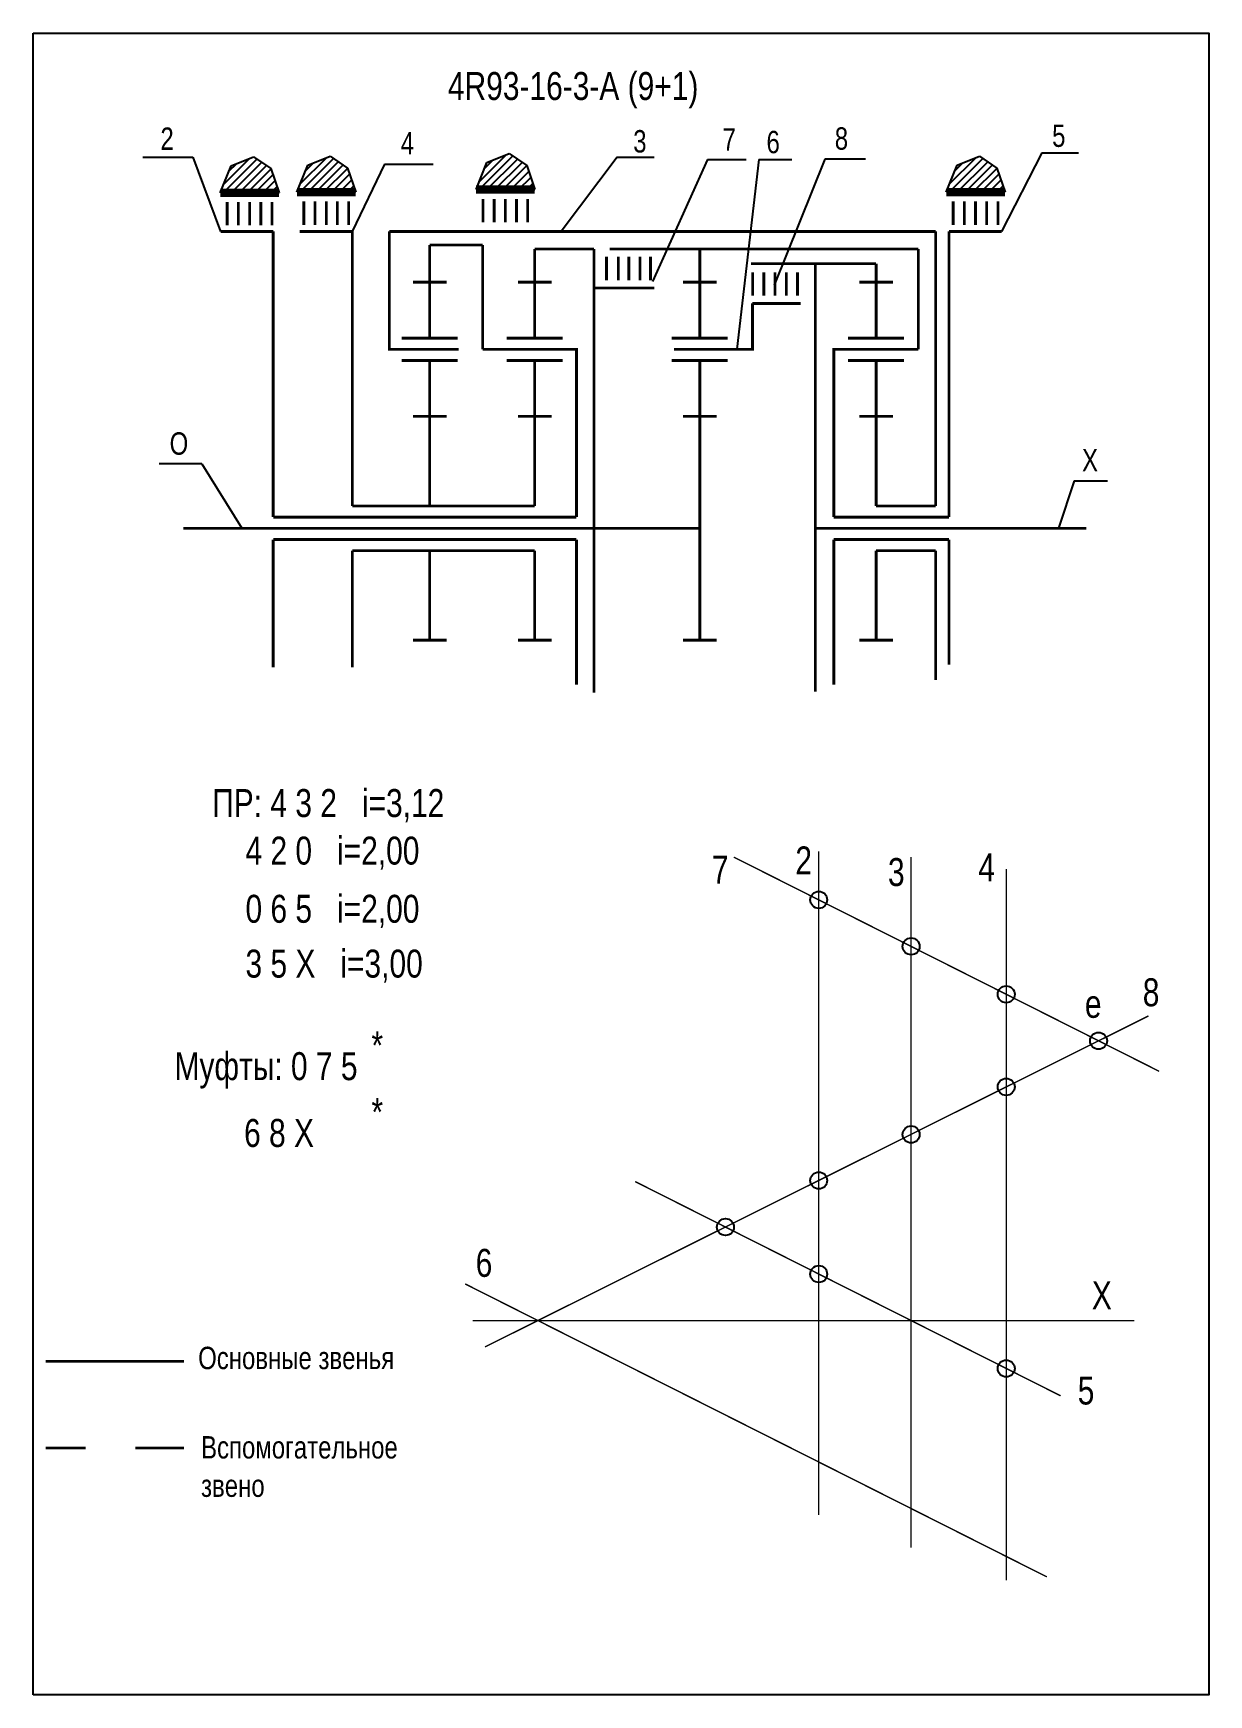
# Model space of a CAD drawing. Extents: x -352 to -142, y 153 to 450.
import ezdxf

# ---------------------------------------------------------------- set-up
doc = ezdxf.new("R2010")
doc.units = 0
doc.header["$LTSCALE"] = 15
doc.linetypes.add('DASHED', pattern=[0.75, 0.5, -0.25])
doc.layers.get('DEFPOINTS').update_dxf_attribs({"linetype": 'CONTINUOUS'})
doc.layers.add('DIM', color=92, linetype='CONTINUOUS')
doc.layers.add('MAIN', color=5, linetype='CONTINUOUS')
doc.styles.add('AMK', font='amk.shx', dxfattribs={"width": 0.8, "height": 5})

msp = doc.modelspace()

# ---------------------------------------------------------------- hatches: boundary and pattern name
at = {"layer": 'DIM'}
h = msp.add_hatch(dxfattribs=at)
h.set_pattern_fill('_USER', color=0, angle=45, style=0, pattern_type=0)
h.set_pattern_definition([(45, (-66.7706, -4.3426), (-0.7071068, 0.7071068), [])])
h.paths.add_polyline_path([(-317.07, 426.18), (-319.01, 421.36), (-308.51, 421.36), (-309.96, 425.68), (-313.08, 427.79)])
h = msp.add_hatch(dxfattribs=at)
h.set_pattern_fill('_USER', color=0, angle=45, style=0, pattern_type=0)
h.set_pattern_definition([(45, (-53.0816, -4.2551), (-0.7071068, 0.7071068), [])])
h.paths.add_polyline_path([(-303.38, 426.26), (-305.32, 421.44), (-294.83, 421.44), (-296.27, 425.77), (-299.39, 427.88)])
h = msp.add_hatch(dxfattribs=at)
h.set_pattern_fill('_USER', color=0, angle=45, style=0, pattern_type=0)
h.set_pattern_definition([(45, (-21.0868, -3.789), (-0.7071068, 0.7071068), [])])
h.paths.add_polyline_path([(-271.38, 426.73), (-273.33, 421.91), (-262.83, 421.91), (-264.28, 426.23), (-267.39, 428.35)])
h = msp.add_hatch(dxfattribs=at)
h.set_pattern_fill('_USER', color=0, angle=45, style=0, pattern_type=0)
h.set_pattern_definition([(45, (62.9213, -4.2551), (-0.7071068, 0.7071068), [])])
h.paths.add_polyline_path([(-187.37, 426.26), (-189.32, 421.44), (-178.82, 421.44), (-180.27, 425.77), (-183.39, 427.88)])

# ---------------------------------------------------------------- linework, layer by layer
at = {"layer": 'DEFPOINTS', "const_width": 0.25}
for points in [[(-212.11, 185), (-212.11, 303.65)], [(-151.29, 264.31), (-227.28, 302.6)], [(-195.61, 179.17), (-195.61, 302.6)], [(-178.61, 173.35), (-178.61, 300.48)], [(-271.73, 215.04), (-153.19, 274.21)], [(-168.91, 206.31), (-244.9, 244.6)], [(-273.93, 219.76), (-155.73, 219.76)]]:
    msp.add_lwpolyline(points, dxfattribs=at)
at = {"layer": 'DEFPOINTS', "linetype": 'DASHED', "const_width": 0.25}
msp.add_lwpolyline([(-171.34, 173.93), (-275.26, 226.3)], dxfattribs=at)
at = {"layer": 'DEFPOINTS'}
for centre in [(-212.11, 294.95), (-195.61, 286.64), (-178.61, 278.07), (-162.11, 269.76), (-178.61, 261.52), (-195.61, 253.03), (-212.11, 244.8), (-228.78, 236.47), (-212.11, 228.07), (-178.61, 211.19)]:
    msp.add_circle(centre, 1.51, dxfattribs=at)
at = {"layer": 'DIM', "color": 0}
for p, q in [((-332.87, 427.73), (-323.93, 427.73)), ((-323.93, 427.73), (-318.97, 414.43)), ((-317.07, 426.18), (-313.08, 427.79)), ((-313.08, 427.79), (-309.96, 425.68)), ((-303.38, 426.26), (-299.39, 427.88)), ((-299.39, 427.88), (-296.27, 425.77)), ((-271.38, 426.73), (-267.39, 428.35)), ((-267.39, 428.35), (-264.28, 426.23)), ((-248.09, 427.7), (-258.13, 414.43)), ((-248.09, 427.7), (-241.52, 427.7)), ((-187.37, 426.26), (-183.39, 427.88)), ((-183.39, 427.88), (-180.27, 425.77)), ((-172.26, 428.46), (-179.44, 414.43)), ((-172.26, 428.46), (-165.7, 428.46)), ((-319.01, 421.36), (-317.07, 426.18)), ((-309.96, 425.68), (-308.51, 421.36)), ((-305.32, 421.44), (-303.38, 426.26)), ((-296.27, 425.77), (-294.83, 421.44)), ((-289.69, 426.48), (-295.44, 414.43)), ((-289.69, 426.48), (-280.97, 426.48)), ((-273.33, 421.91), (-271.38, 426.73)), ((-264.28, 426.23), (-262.83, 421.91)), ((-231.96, 427.32), (-241.81, 405.49)), ((-231.96, 427.32), (-225.1, 427.32)), ((-222.82, 427.31), (-226.72, 393.37)), ((-222.82, 427.31), (-216.91, 427.31)), ((-211.02, 427.36), (-220.04, 404.82)), ((-203.76, 427.36), (-211.02, 427.36)), ((-189.32, 421.44), (-187.37, 426.26)), ((-180.27, 425.77), (-178.82, 421.44)), ((-304.07, 421.25), (-297.16, 421.25)), ((-272.07, 421.72), (-265.16, 421.72)), ((-188.07, 421.25), (-181.15, 421.25)), ((-322.32, 372.92), (-329.93, 372.92)), ((-322.32, 372.92), (-315.19, 361.37)), ((-166.45, 369.83), (-169.27, 361.37)), ((-166.45, 369.83), (-160.54, 369.83))]:
    msp.add_line(p, q, dxfattribs=at)
at = {"layer": 'DIM', "color": 0, "const_width": 0.5}
for points in [[(-309.56, 414.43), (-309.56, 363.37)], [(-295.44, 414.43), (-295.44, 365.37)], [(-284.58, 393.37), (-288.81, 393.37), (-288.81, 414.43)], [(-262.84, 414.43), (-288.81, 414.43)], [(-191.23, 414.43), (-262.84, 414.43)], [(-191.23, 414.43), (-191.23, 365.37)], [(-188.85, 414.43), (-188.85, 363.37)], [(-281.6, 412.02), (-272.16, 412.02)], [(-272.16, 412.02), (-272.16, 393.37)], [(-252.27, 411.3), (-262.84, 411.3)], [(-252.27, 411.3), (-252.27, 331.99)], [(-227.46, 411.3), (-249.47, 411.3)], [(-233.35, 405.37), (-233.35, 411.3), (-194.32, 411.3)], [(-194.32, 393.37), (-194.32, 411.3)], [(-201.85, 408.68), (-224.21, 408.68)], [(-212.72, 408.68), (-212.72, 332.16)], [(-237.95, 393.37), (-223.95, 393.37), (-223.95, 401.56)], [(-257.6, 393.37), (-255.39, 393.37), (-255.39, 363.37)], [(-206.98, 393.37), (-206.98, 393.37), (-206.98, 393.37), (-209.41, 393.37), (-209.41, 363.37)], [(-295.44, 365.37), (-262.84, 365.37)], [(-201.85, 365.37), (-191.23, 365.37)], [(-309.56, 363.37), (-255.39, 363.37)], [(-209.41, 363.37), (-188.85, 363.37)], [(-194.32, 363.37), (-188.85, 363.37)], [(-325.61, 361.37), (-249.4, 361.37)], [(-309.56, 359.37), (-255.39, 359.37)], [(-309.56, 359.37), (-309.56, 336.52)], [(-255.39, 359.37), (-255.39, 333.4)], [(-249.4, 361.37), (-233.35, 361.37)], [(-212.72, 361.37), (-202.74, 361.37)], [(-212.72, 361.37), (-164.28, 361.37)], [(-209.41, 359.37), (-188.85, 359.37)], [(-209.41, 359.37), (-209.41, 333.42)], [(-194.32, 359.37), (-188.85, 359.37)], [(-188.85, 359.37), (-188.85, 336.97)], [(-295.44, 357.37), (-295.44, 336.52)], [(-295.44, 357.37), (-262.84, 357.37)], [(-201.85, 357.37), (-191.23, 357.37)], [(-191.23, 357.37), (-191.23, 334.26)], [(-350.22, 212.47), (-325.5, 212.47)]]:
    msp.add_lwpolyline(points, dxfattribs=at)
at = {"layer": 'DIM', "color": 0, "linetype": 'DASHED', "const_width": 0.5}
for points in [[(-350.22, 196.96), (-343.08, 196.96)], [(-334.21, 196.96), (-325.5, 196.96)]]:
    msp.add_lwpolyline(points, dxfattribs=at)
at = {"layer": 'MAIN'}
for points in [[(-352.43, 152.87), (-352.43, 449.87)], [(-352.43, 449.87), (-142.43, 449.87), (-142.43, 152.87), (-352.43, 152.87)]]:
    msp.add_lwpolyline(points, dxfattribs=at)
at = {"layer": 'MAIN', "color": 0}
for points, const_width in [([(-319.01, 421.36), (-308.51, 421.36)], 1.5), ([(-305.32, 421.44), (-294.83, 421.44)], 1.5), ([(-273.33, 421.91), (-262.83, 421.91)], 1.5), ([(-189.32, 421.44), (-178.82, 421.44)], 1.5), ([(-309.78, 419.71), (-309.78, 415.51)], 0.5), ([(-296.09, 419.79), (-296.09, 415.6)], 0.5), ([(-264.09, 420.26), (-264.09, 416.06)], 0.5), ([(-180.09, 419.79), (-180.09, 415.6)], 0.5), ([(-318.97, 414.43), (-309.56, 414.43)], 0.5), ([(-304.86, 414.43), (-295.44, 414.43)], 0.5), ([(-188.85, 414.43), (-179.44, 414.43)], 0.5), ([(-281.6, 405.37), (-281.6, 412.02)], 0.5), ([(-262.84, 405.37), (-262.84, 411.3)], 0.5), ([(-247.92, 409.92), (-247.92, 405.72)], 0.5), ([(-215.91, 407.14), (-215.91, 402.94)], 0.5), ([(-201.85, 395.37), (-201.85, 408.68)], 0.5), ([(-281.6, 405.37), (-284.6, 405.37)], 0.5), ([(-281.6, 395.37), (-281.6, 405.37)], 0.5), ([(-281.6, 405.37), (-278.6, 405.37)], 0.5), ([(-262.84, 405.37), (-265.84, 405.37)], 0.5), ([(-262.84, 395.37), (-262.84, 405.37)], 0.5), ([(-262.84, 405.37), (-259.84, 405.37)], 0.5), ([(-252.27, 404.34), (-241.45, 404.34)], 0.5), ([(-233.35, 405.37), (-236.35, 405.37)], 0.5), ([(-233.35, 395.37), (-233.35, 405.37)], 0.5), ([(-233.35, 405.37), (-230.35, 405.37)], 0.5), ([(-201.85, 405.37), (-204.85, 405.37)], 0.5), ([(-201.85, 405.37), (-198.85, 405.37)], 0.5), ([(-223.95, 401.56), (-215.32, 401.56)], 0.5), ([(-276.46, 393.37), (-285.84, 393.37)], 0.5), ([(-257.6, 393.37), (-272.16, 393.37)], 0.5), ([(-194.32, 393.37), (-206.98, 393.37)], 0.5), ([(-281.6, 391.37), (-286.6, 391.37)], 0.5), ([(-281.6, 381.37), (-281.6, 391.37), (-276.6, 391.37)], 0.5), ([(-262.84, 391.37), (-267.84, 391.37)], 0.5), ([(-262.84, 381.37), (-262.84, 391.37), (-257.84, 391.37)], 0.5), ([(-233.35, 391.37), (-238.35, 391.37)], 0.5), ([(-233.35, 381.37), (-233.35, 391.37), (-228.35, 391.37)], 0.5), ([(-201.85, 391.37), (-206.85, 391.37)], 0.5), ([(-201.85, 381.37), (-201.85, 391.37), (-196.85, 391.37)], 0.5), ([(-281.6, 381.37), (-284.6, 381.37)], 0.5), ([(-281.6, 365.37), (-281.6, 381.37)], 0.5), ([(-281.6, 381.37), (-278.6, 381.37)], 0.5), ([(-262.84, 381.37), (-265.84, 381.37)], 0.5), ([(-262.84, 365.37), (-262.84, 381.37)], 0.5), ([(-262.84, 381.37), (-259.84, 381.37)], 0.5), ([(-233.35, 381.37), (-236.35, 381.37)], 0.5), ([(-233.35, 361.37), (-233.35, 381.37)], 0.5), ([(-233.35, 381.37), (-230.35, 381.37)], 0.5), ([(-201.85, 381.37), (-204.85, 381.37)], 0.5), ([(-201.85, 365.37), (-201.85, 381.37)], 0.5), ([(-201.85, 381.37), (-198.85, 381.37)], 0.5), ([(-233.35, 361.37), (-233.35, 341.37)], 0.5), ([(-281.6, 357.37), (-281.6, 341.37)], 0.5), ([(-262.84, 357.37), (-262.84, 341.37)], 0.5), ([(-201.85, 357.37), (-201.85, 341.37)], 0.5), ([(-281.6, 341.37), (-284.6, 341.37)], 0.5), ([(-281.6, 341.37), (-278.6, 341.37)], 0.5), ([(-262.84, 341.37), (-265.84, 341.37)], 0.5), ([(-262.84, 341.37), (-259.84, 341.37)], 0.5), ([(-233.35, 341.37), (-236.35, 341.37)], 0.5), ([(-233.35, 341.37), (-230.35, 341.37)], 0.5), ([(-201.85, 341.37), (-204.85, 341.37)], 0.5), ([(-201.85, 341.37), (-198.85, 341.37)], 0.5)]:
    msp.add_lwpolyline(points, dxfattribs=dict(at, const_width=const_width))
for points in [[(-317.78, 419.71, 0.5, 0.5, 0), (-317.78, 415.51, 0.5, 0.5, 0)], [(-315.78, 419.71, 0.5, 0.5, 0), (-315.78, 415.51, 0.5, 0.5, 0)], [(-313.78, 419.71, 0.5, 0.5, 0), (-313.78, 415.51, 0.5, 0.5, 0)], [(-311.78, 419.71, 0.5, 0.5, 0), (-311.78, 415.51, 0.5, 0.5, 0)], [(-304.09, 419.79, 0.5, 0.5, 0), (-304.09, 415.6, 0.5, 0.5, 0)], [(-302.09, 419.79, 0.5, 0.5, 0), (-302.09, 415.6, 0.5, 0.5, 0)], [(-300.09, 419.79, 0.5, 0.5, 0), (-300.09, 415.6, 0.5, 0.5, 0)], [(-298.09, 419.79, 0.5, 0.5, 0), (-298.09, 415.6, 0.5, 0.5, 0)], [(-272.09, 420.26, 0.5, 0.5, 0), (-272.09, 416.06, 0.5, 0.5, 0)], [(-270.09, 420.26, 0.5, 0.5, 0), (-270.09, 416.06, 0.5, 0.5, 0)], [(-268.09, 420.26, 0.5, 0.5, 0), (-268.09, 416.06, 0.5, 0.5, 0)], [(-266.09, 420.26, 0.5, 0.5, 0), (-266.09, 416.06, 0.5, 0.5, 0)], [(-188.09, 419.79, 0.5, 0.5, 0), (-188.09, 415.6, 0.5, 0.5, 0)], [(-186.09, 419.79, 0.5, 0.5, 0), (-186.09, 415.6, 0.5, 0.5, 0)], [(-184.09, 419.79, 0.5, 0.5, 0), (-184.09, 415.6, 0.5, 0.5, 0)], [(-182.09, 419.79, 0.5, 0.5, 0), (-182.09, 415.6, 0.5, 0.5, 0)], [(-250.03, 409.92, 0.5, 0.5, 0), (-250.03, 405.72, 0.5, 0.5, 0)], [(-246.03, 409.92, 0.5, 0.5, 0), (-246.03, 405.72, 0.5, 0.5, 0)], [(-244.03, 409.92, 0.5, 0.5, 0), (-244.03, 405.72, 0.5, 0.5, 0)], [(-242.15, 409.92, 0.5, 0.5, 0), (-242.15, 405.72, 0.5, 0.5, 0)], [(-223.91, 407.14, 0.5, 0.5, 0), (-223.91, 402.94, 0.5, 0.5, 0)], [(-221.91, 407.14, 0.5, 0.5, 0), (-221.91, 402.94, 0.5, 0.5, 0)], [(-219.91, 407.14, 0.5, 0.5, 0), (-219.91, 402.94, 0.5, 0.5, 0)], [(-217.91, 407.14, 0.5, 0.5, 0), (-217.91, 402.94, 0.5, 0.5, 0)], [(-276.6, 395.37, 0.5, 0.5, 0), (-286.6, 395.37, 0.5, 0.5, 0)], [(-257.84, 395.37, 0.5, 0.5, 0), (-267.84, 395.37, 0.5, 0.5, 0)], [(-228.35, 395.37, 0.5, 0.5, 0), (-238.35, 395.37, 0.5, 0.5, 0)], [(-196.85, 395.37, 0.5, 0.5, 0), (-206.85, 395.37, 0.5, 0.5, 0)]]:
    msp.add_lwpolyline(points, format="xyseb", dxfattribs=at)

# ---------------------------------------------------------------- texts
at = {"layer": 'DIM', "color": 0, "style": 'AMK', "width": 0.8}
for s, height, p in [('4R93-16-3-A (9+1)', 5, (-278.35, 437.93)), ('2', 4, (-329.71, 429.02)), ('4', 4, (-286.8, 428.2)), ('3', 4, (-245.25, 428.55)), ('7', 4, (-229.28, 428.88)), ('6', 4, (-221.44, 428.42)), ('8', 4, (-209.24, 429.05)), ('5', 4, (-170.41, 429.55)), ('O', 4, (-328.07, 374.53)), ('X', 4, (-165.07, 371.55)), ('ПР: 4 3 2   i=3,12', 5, (-320.46, 309.76)), ('    4 2 0   i=2,00', 5, (-320.46, 301.26)), ('2', 5, (-216.29, 299.5)), ('4', 5, (-183.6, 298.26)), ('7', 5, (-231.19, 297.85)), ('3', 5, (-199.74, 297.43)), ('    0 6 5   i=2,00 ', 5, (-320.46, 290.86)), ('    3 5 X   i=3,00 ', 5, (-320.46, 281.06)), ('8', 5, (-154.22, 275.94)), ('e', 5, (-164.56, 273.87)), ('*', 5, (-292.01, 266.45)), ('Муфты: 0 7 5', 5, (-327.19, 262.73)), ('*', 5, (-292.01, 254.53)), ('       6 8 X', 5, (-325.17, 250.79)), ('6', 5, (-273.39, 227.57)), ('X', 5, (-163.32, 221.78)), ('Основные звенья', 4, (-322.97, 211.07)), ('5', 5, (-165.84, 204.75)), ('Вспомогательное ', 4, (-322.45, 195.1)), ('звено', 4, (-322.45, 188.24))]:
    msp.add_text(s, height=height, dxfattribs=at).set_placement(p)

doc.saveas('drawing.dxf')
